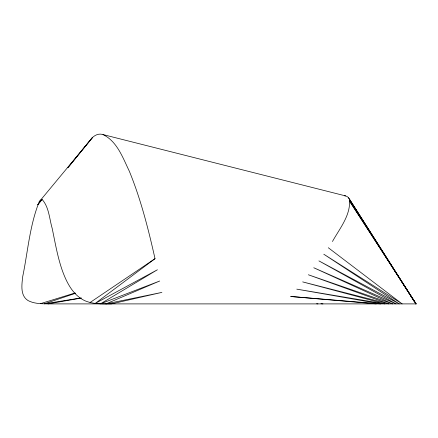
<?xml version="1.0" encoding="UTF-8"?>
<svg xmlns="http://www.w3.org/2000/svg" width="438" height="438" viewBox="0 0 438 438"><rect width="100%" height="100%" fill="white"/><g stroke="black" fill="none" stroke-linecap="round" stroke-linejoin="round"><path stroke-width="0.66" d="M67.895 167.716L92.456 137.537L39.217 201.759C29.669 225.466 27.873 251.527 22.743 276.416C21.851 284.448 19.956 295.442 28.016 300.545C34.148 303.802 41.32 303.753 48.087 303.895L416.1 303.895L348.571 197.817L347.301 196.646L345.659 195.934L102.963 134.559C97.981 132.895 93.009 136.026 90.316 140.105L68.333 167.141M89.347 141.693L90.316 140.105M332.458 241.497C339.614 228.581 350.997 215.074 349.442 199.471L407.751 291.204L348.571 197.817M39.217 201.759L40.783 199.958L42.42 199.794C49.078 207.546 49.395 218.836 52.171 228.324C55.095 242.34 57.477 256.526 62.158 270.098C66.499 282.198 72.796 295.245 85.136 300.846C93.453 304.328 102.618 303.923 111.444 303.895L161.896 292.398L105.87 303.923L159.689 281.015L100.444 303.841L157.401 269.77L95.172 303.446L155.019 258.677C148.329 228.964 140.844 199.263 129.248 171.034C122.821 157.79 117.149 141.321 102.963 134.559M90.058 302.516L155.019 258.677M75.309 293.372L44.233 303.841L80.263 298.037M40.531 303.649L75.155 292.951M48.087 303.895L81.556 298.015M320.928 303.726L322.959 303.895M376.204 303.895L290.684 296.482L380.699 303.895L296.789 289.146L384.936 303.895L302.685 281.902L388.917 303.895L308.357 274.768L392.629 303.895L313.783 267.755L396.072 303.895L318.93 260.895L399.242 303.895L323.781 254.215L402.133 303.895L328.297 247.738M316.63 303.775L317.993 303.895M344.339 195.753L345.659 195.934M414.348 301.59L408.484 292.36L414.353 301.59M42.037 199.471L37.728 204.776L42.037 199.482M416.078 303.895L349.885 201.617L416.1 303.895M415.815 303.895L415.082 302.74L415.815 303.895"/></g></svg>
